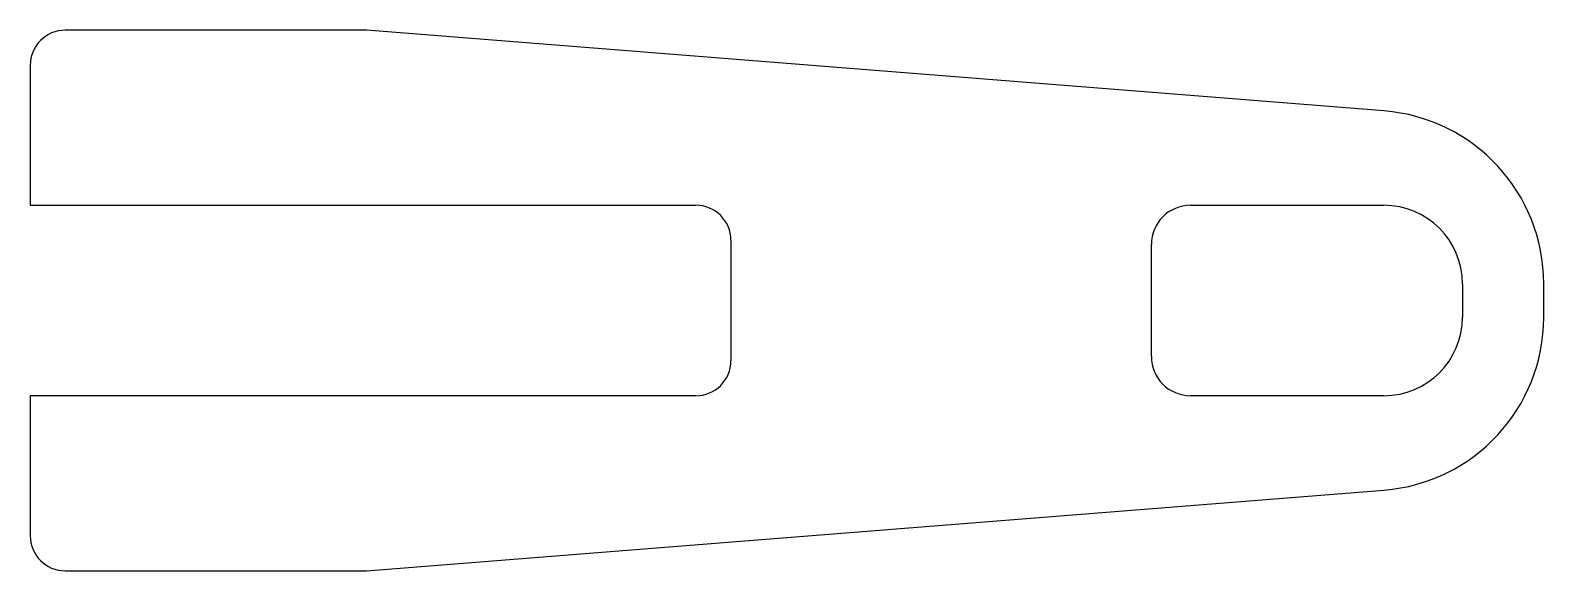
# Model space of a CAD drawing. Extents: x -1.93 to 0.77, y -0.51 to 0.45.
import ezdxf

# ---------------------------------------------------------------- set-up
doc = ezdxf.new("R2010")
doc.units = 0

msp = doc.modelspace()

# ---------------------------------------------------------------- linework, layer by layer
for p, q in [((-1.326655, 0.453991), (-1.864164, 0.453991)), ((0.488287, 0.310002), (-1.326655, 0.453991)), ((-1.926664, 0.391491), (-1.926664, 0.141491)), ((-1.926664, 0.141491), (-0.739164, 0.141491)), ((0.143392, 0.141491), (0.488287, 0.141491)), ((-0.676664, 0.078991), (-0.676664, -0.136009)), ((0.073336, -0.128452), (0.073336, 0.071435)), ((0.628336, 0.001443), (0.628336, -0.05846)), ((0.773336, -0.05846), (0.773336, 0.001443)), ((-0.739164, -0.198509), (-1.926664, -0.198509)), ((-1.926664, -0.198509), (-1.926664, -0.448509)), ((0.488287, -0.198509), (0.143392, -0.198509)), ((-1.326655, -0.511009), (0.488287, -0.367019)), ((-1.864164, -0.511009), (-1.326655, -0.511009))]:
    msp.add_line(p, q)
for centre, radius, start, end in [((-1.864164, 0.391491), 0.0625, 90, 180), ((0.463808, 0.001443), 0.309528, 0, 85.463896), ((-0.739164, 0.078991), 0.0625, 0, 90), ((0.143392, 0.071435), 0.070056, 90, 180), ((0.488287, 0.001443), 0.140048, 0, 90), ((0.488287, -0.05846), 0.140048, -90, 0), ((0.463808, -0.05846), 0.309528, -85.463896, 0), ((0.143392, -0.128452), 0.070056, 180, -90), ((-0.739164, -0.136009), 0.0625, -90, 0), ((-1.864164, -0.448509), 0.0625, 180, -90)]:
    msp.add_arc(centre, radius, start, end)

doc.saveas('drawing.dxf')
